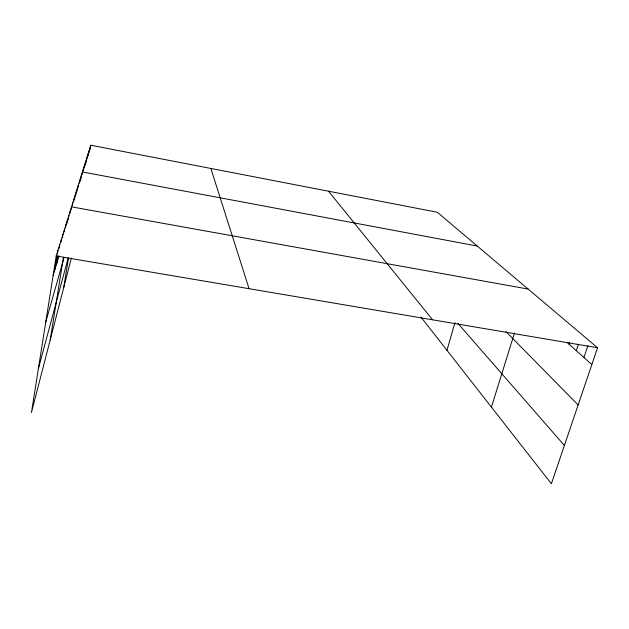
<?xml version="1.0" encoding="UTF-8"?>
<svg xmlns="http://www.w3.org/2000/svg" width="629" height="629" viewBox="0 0 629 629"><rect width="100%" height="100%" fill="white"/><g stroke="black" fill="none" stroke-linecap="round" stroke-linejoin="round"><path stroke-width="0.94" d="M420.99 317.102L551.397 483.764L597.55 347.766L437.289 212.248L90.804 145.236L56.193 256.011L31.45 412.553L71.344 258.079M54.982 269.291L57.097 255.932M57.396 254.022L58.002 250.208M56.775 263.378L57.962 255.877M59.15 248.384L59.747 244.634M60.958 242.181L61.422 239.272M62.428 237.927L63.034 234.114M64.134 231.959L64.583 229.153M65.487 228.052L66.076 224.364M66.91 223.578L67.523 219.749M68.16 220.008L68.907 215.299M69.811 213.781L70.251 211.006M50.194 339.967L63.482 257.135M71.085 209.748L71.549 206.855L528.132 289.065M72.343 205.691L72.807 202.837M73.562 201.767L74.018 198.961M74.45 199.81L75.189 195.202M75.708 195.43L76.329 191.57M76.817 191.845L77.43 188.047M78.043 187.442L78.491 184.627M79.23 183.165L79.529 181.317M79.938 181.757L80.528 178.109M80.732 179.784L81.503 174.996M63.694 287.697L68.537 257.811M81.99 174.807L82.454 171.969L477.238 246.033M83.012 171.08L83.311 169.209M83.704 169.295L84.152 166.528M84.372 167.558L84.97 163.917M85.135 165.23L85.764 161.37M85.764 163.65L86.535 158.885M86.833 159.294L87.289 156.472M87.423 157.832L88.029 154.113M88.146 155.489L88.752 151.809M88.854 153.201L89.452 149.568M89.499 151.251L90.136 147.375M90.175 149.065L90.804 145.236M38.385 368.657L68.341 257.387M45.752 322.056L63.961 257.882M446.952 350.282L455.011 322.535M53.119 275.447L59.047 255.869M491.438 407.136L514.467 333.04M568.923 344.071L569.512 342.294M576.298 350.668L578.405 344.338M583.932 357.5L587.95 345.549M56.193 256.011L597.55 347.766M567.5 342.797L591.85 364.576M505.975 331.625L578.137 404.966M457.881 323.353L564.386 445.474M328.519 191.208L432.587 319.807M210.857 168.454L249.076 288.703"/></g></svg>
